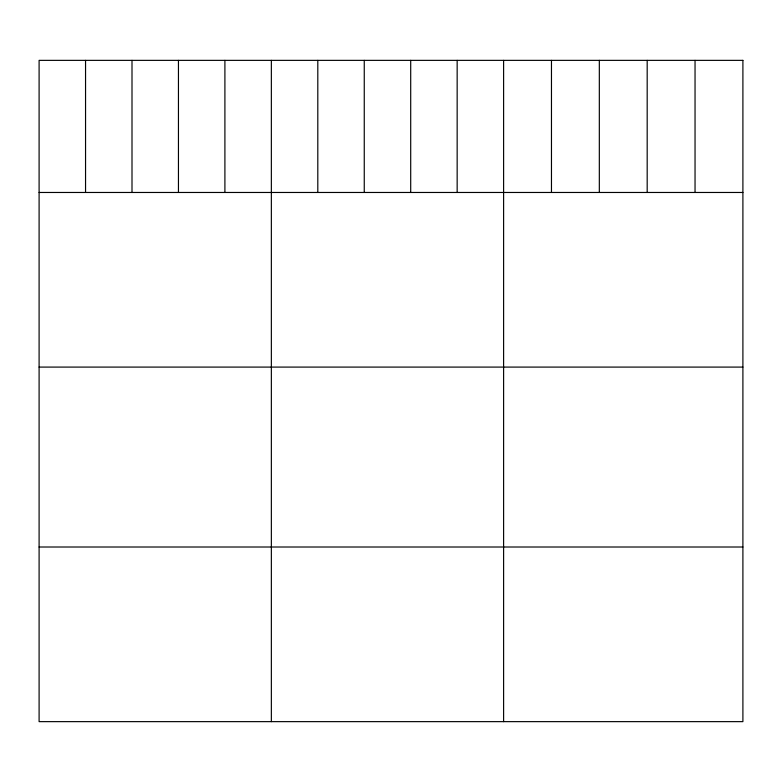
<?xml version="1.0" encoding="UTF-8"?>
<svg xmlns="http://www.w3.org/2000/svg" width="782" height="782" viewBox="0 0 782 782"><rect width="100%" height="100%" fill="white"/><g stroke="black" fill="none" stroke-linecap="round" stroke-linejoin="round"><path stroke-width="1.17" d="M39.1 192.47L742.9 192.47M39.1 367.09L742.9 367.09M39.1 547.009L742.9 547.009M695.042 60.361L695.042 192.47M647.183 60.361L647.183 192.47M599.325 60.361L599.325 192.47M551.466 60.361L551.466 192.47M503.608 60.361L503.608 721.639M457.157 60.361L457.157 192.47M410.706 60.361L410.706 192.47M364.256 60.361L364.256 192.47M317.805 60.361L317.805 192.47M271.354 60.361L271.354 721.639M224.903 60.361L224.903 192.47M178.452 60.361L178.452 192.47M132.002 60.361L132.002 192.47M85.551 60.361L85.551 192.47M742.9 60.361L39.1 60.361L39.1 721.639L742.9 721.639L742.9 60.361"/></g></svg>
